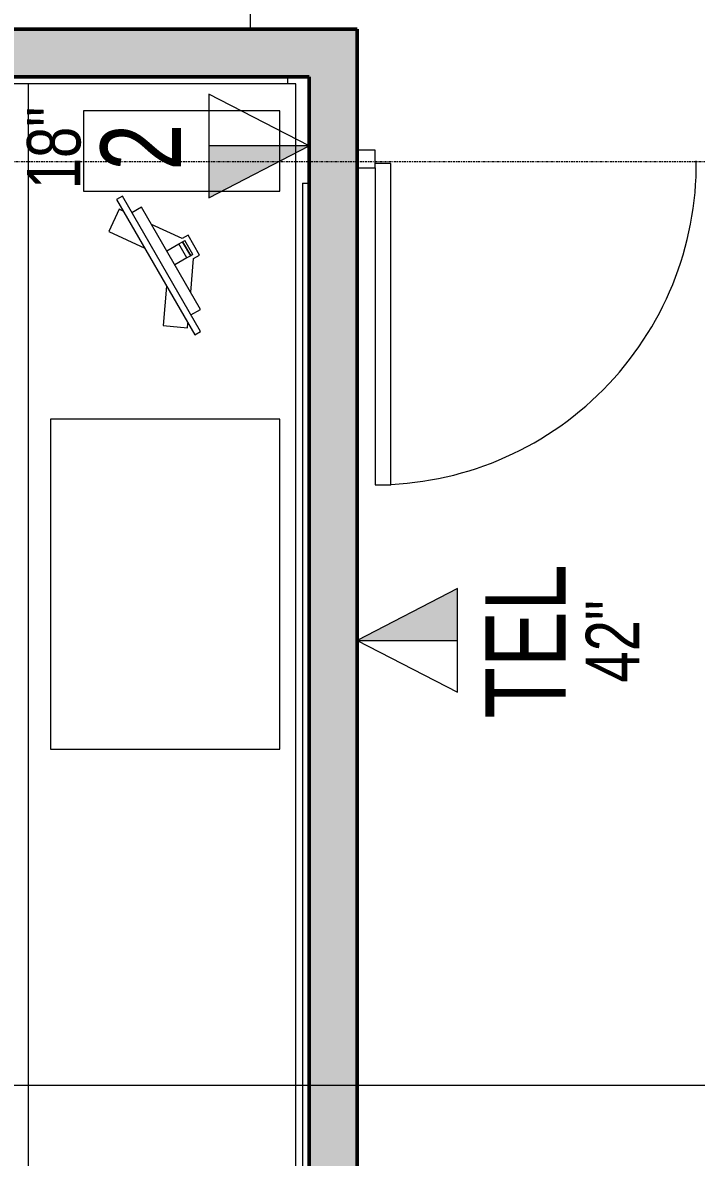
# Model space of a CAD drawing. Header units: inches. Extents: x -1106 to 1409, y -1111 to 918.
# Drawn here: x 684.7 to 760.1, y 411 to 538.1 of the extents above; entities that cross this region are included whole.
import ezdxf

# ---------------------------------------------------------------- set-up
doc = ezdxf.new("R2010")
doc.units = ezdxf.units.IN
doc.header["$MEASUREMENT"] = 0
doc.linetypes.add('Grid Line 1_4_', pattern=[0.4375, 0.25, -0.0625, 0.0625, -0.0625])
for name, color, linetype, lineweight in [('A-ANNO-NOTE', 131, 'Continuous', 9), ('A-AREA-IDEN', 2, 'Continuous', 9), ('A-DOOR', 31, 'Continuous', 13), ('A-FLOR-LEVL', 51, 'Continuous', 9), ('A-GLAZ-CWMG', 51, 'Continuous', 9), ('A-WALL-PATT', 111, 'Continuous', 13), ('I-WALL', 2, 'Continuous', 13), ('Q-CASE', 31, 'Continuous', 9), ('Q-SPCQ', 91, 'Continuous', 13), ('S-GRID', 1, 'Continuous', 9)]:
    doc.layers.add(name, color=color, linetype=linetype, lineweight=lineweight)
doc.styles.add('Arial_1', font='arial.ttf', dxfattribs={"width": 0.75, "height": 9})
doc.styles.add('Arial_2', font='arial.ttf', dxfattribs={"width": 0.75, "height": 6})

# ---------------------------------------------------------------- blocks, each defined once
blk = doc.blocks.new('Curtain Wall-Store Front-Sgl w swing _ Bar - Elev_ Lobby-3130013-7TH FLOOR TELECOM UNDERFLOOR ROUTING PLAN')
at = {"layer": 'A-DOOR', "color": 133, "lineweight": 20}
for p, q in [((-16.25, -0.5), (-18, -0.5)), ((-18, -1), (-18, -36.5)), ((-16.25, -36.5), (-16.25, -0.5)), ((-18, -36.5), (-16.25, -36.5))]:
    blk.add_line(p, q, dxfattribs=at)
at = {"layer": 'A-DOOR', "color": 53, "lineweight": 9}
blk.add_arc((-18, -0.5), 36, 270, 0.5, dxfattribs=at)
blk = doc.blocks.new('Rectangular Mullion - 2_ x 2_ Office Front-1496762-7TH FLOOR TELECOM UNDERFLOOR ROUTING PLAN')
at = {"layer": 'A-GLAZ-CWMG', "color": 133, "lineweight": 20}
for p, q in [((0, 1), (-2, 1)), ((-2, 1), (-2, -1)), ((0, -1), (0, 1)), ((-2, -1), (0, -1))]:
    blk.add_line(p, q, dxfattribs=at)
blk = doc.blocks.new('Counter Top wo Backsplash - 30_ Depth Desk 3__ Thickness-4590493-7TH FLOOR TELECOM UNDERFLOOR ROUTING PLAN')
at = {"layer": 'Q-CASE'}
for p, q in [((239.3, 0), (-47.26, 0)), ((-47.26, 0), (-47.26, -30)), ((-47.26, -30), (239.3, -30))]:
    blk.add_line(p, q, dxfattribs=at)
blk = doc.blocks.new('Light Table - Color Room - Viewing Booth-4158693-7TH FLOOR TELECOM UNDERFLOOR ROUTING PLAN')
at = {"layer": 'Q-SPCQ', "color": 53, "lineweight": 9}
for p, q in [((18.5, 12.2), (-18.5, 12.2)), ((-18.5, 12.2), (-18.5, -13.5)), ((18.5, -13.5), (18.5, 12.2)), ((-18.5, -13.5), (18.5, -13.5))]:
    blk.add_line(p, q, dxfattribs=at)
blk = doc.blocks.new('Spec _Color Rooms_ - Spec _Color Rooms_-3252224-7TH FLOOR TELECOM UNDERFLOOR ROUTING PLAN')
at = {"layer": 'Q-SPCQ', "color": 53, "lineweight": 9}
for p, q in [((4.5, 11), (-4.5, 11)), ((-4.5, 11), (-4.5, -11)), ((4.5, -11), (4.5, 11)), ((-4.5, -11), (4.5, -11))]:
    blk.add_line(p, q, dxfattribs=at)
blk = doc.blocks.new('Computer Monitor - Dell - Computer Monitor - Dell-3232638-7TH FLOOR TELECOM UNDERFLOOR ROUTING PLAN')
at = {"layer": 'Q-SPCQ', "color": 53, "lineweight": 9}
for p, q in [((-1.29, 1.63), (-4.39, -0.54)), ((1.29, 2.41), (-1.29, 2.41)), ((-1.29, 2.41), (-1.29, 1.63)), ((-0.96, 1.51), (-0.96, 1.8)), ((0.85, 1.8), (-0.96, 1.8)), ((-0.96, 1.01), (-0.96, 1.51)), ((-0.96, 1.51), (0.85, 1.51)), ((0.85, 1.51), (-0.96, 1.51)), ((0.85, 1.8), (0.85, 1.51)), ((0.85, 1.51), (0.85, 1.01)), ((1.29, 1.63), (1.29, 2.41)), ((4.39, -0.54), (1.29, 1.63)), ((-0.96, -0.54), (-0.96, 1.01)), ((0.85, 1.01), (-0.96, 1.01)), ((0.85, 1.01), (0.85, -0.54)), ((6.61, -0.54), (-6.61, -0.54)), ((-6.61, -0.54), (-6.61, -1.79)), ((6.61, -1.79), (6.61, -0.54)), ((8.75, -1.79), (-8.75, -1.79)), ((-8.75, -1.79), (-8.75, -2.54)), ((-8.75, -2.54), (8.75, -2.54)), ((-7.25, -2.54), (-7.66, -2.83)), ((-6.08, -5.08), (-2.45, -2.54)), ((2.45, -2.54), (6.08, -5.08)), ((7.66, -2.83), (7.25, -2.54)), ((8.75, -2.54), (8.75, -1.79)), ((-7.66, -2.83), (-6.08, -5.08)), ((6.08, -5.08), (7.66, -2.83))]:
    blk.add_line(p, q, dxfattribs=at)
blk = doc.blocks.new('18433_1 - AEO NY - CENTRAL_rvt-1-7TH FLOOR TELECOM UNDERFLOOR ROUTING PLAN')
at = {"layer": 'A-WALL-PATT'}
for points in [[(716.77, 532.01), (716.77, 537.38), (615.18, 537.38), (615.18, 532.01), (638.36, 532.01)], [(716.77, 500.57), (722.15, 500.57), (722.15, 537.38), (716.77, 537.38), (716.77, 523.31)]]:
    blk.add_hatch(color=253, dxfattribs=at).paths.add_polyline_path(points, flags=0)
at = {"layer": 'A-WALL-PATT', "lineweight": 5}
blk.add_hatch(color=9, dxfattribs=at).paths.add_polyline_path([(716.77, 23.63), (722.15, 23.63), (722.15, 500.57), (716.77, 500.57), (716.77, 29.01)], flags=0)
at = {"layer": 'A-FLOR-LEVL', "color": 53}
blk.add_line((710.15, 615.01), (710.15, 537.38), dxfattribs=at)
at = {"layer": 'A-WALL-PATT', "lineweight": 9}
for p, q in [((714.34, 532.01), (714.34, 531.26)), ((685.27, 531.26), (624.9, 531.26)), ((716.02, 520.13), (716.77, 520.13)), ((716.02, 520.13), (716.02, 245.44))]:
    blk.add_line(p, q, dxfattribs=at)
at = {"layer": 'I-WALL', "color": 213, "lineweight": 50}
for p, q in [((716.77, 537.38), (615.18, 537.38)), ((722.15, 537.38), (716.77, 537.38)), ((722.15, 500.57), (722.15, 537.38)), ((624.9, 532.01), (716.77, 532.01)), ((716.77, 532.01), (716.77, 500.57)), ((716.77, 500.57), (716.77, 244.69)), ((722.15, 386.72), (722.15, 500.57))]:
    blk.add_line(p, q, dxfattribs=at)
at = {"layer": 'S-GRID', "linetype": 'Grid Line 1_4_'}
blk.add_line((965.79, 522.51), (-931.82, 522.51), dxfattribs=at)
at = {"color": 53, "lineweight": 9}
for name, p, rotation in [('Counter Top wo Backsplash - 30_ Depth Desk 3__ Thickness-4590493-7TH FLOOR TELECOM UNDERFLOOR ROUTING PLAN', (715.27, 483.99), 269.9999999999997), ('Spec _Color Rooms_ - Spec _Color Rooms_-3252224-7TH FLOOR TELECOM UNDERFLOOR ROUTING PLAN', (702.47, 523.71), 270.0000000000002), ('Rectangular Mullion - 2_ x 2_ Office Front-1496762-7TH FLOOR TELECOM UNDERFLOOR ROUTING PLAN', (722.15, 522.82), 180), ('Computer Monitor - Dell - Computer Monitor - Dell-3232638-7TH FLOOR TELECOM UNDERFLOOR ROUTING PLAN', (701.76, 511.97), 299.9999999999999), ('Light Table - Color Room - Viewing Booth-4158693-7TH FLOOR TELECOM UNDERFLOOR ROUTING PLAN', (701.27, 475.19), 269.9999999999997)]:
    blk.add_blockref(name, p, dxfattribs=dict(at, rotation=rotation))
blk.add_blockref('Curtain Wall-Store Front-Sgl w swing _ Bar - Elev_ Lobby-3130013-7TH FLOOR TELECOM UNDERFLOOR ROUTING PLAN', (742.15, 522.82), dxfattribs=at)

msp = doc.modelspace()

# ---------------------------------------------------------------- block references
at = {"lineweight": 5}
msp.add_blockref('18433_1 - AEO NY - CENTRAL_rvt-1-7TH FLOOR TELECOM UNDERFLOOR ROUTING PLAN', (0, 0), dxfattribs=at)

# ---------------------------------------------------------------- next in the draw order: hatches: boundary and pattern name
at = {"layer": 'A-ANNO-NOTE'}
for points in [[(705.52, 518.48), (716.77, 524.29), (705.52, 524.29), (705.52, 523.31)], [(728.58, 468.88), (733.4, 468.88), (733.4, 474.69), (722.15, 468.88)]]:
    msp.add_hatch(color=256, dxfattribs=at).paths.add_polyline_path(points, flags=0)

# ---------------------------------------------------------------- next in the draw order: linework, layer by layer
at = {"layer": 'A-ANNO-NOTE', "lineweight": 20}
for p, q in [((705.52, 530.1), (705.52, 518.48)), ((716.77, 524.29), (705.52, 530.1)), ((705.52, 518.48), (716.77, 524.29)), ((733.4, 474.69), (722.15, 468.88)), ((733.4, 463.08), (733.4, 474.69)), ((722.15, 468.88), (733.4, 463.08))]:
    msp.add_line(p, q, dxfattribs=at)
at = {"layer": 'A-ANNO-NOTE'}
for p, q in [((716.77, 524.29), (705.52, 524.29)), ((705.52, 524.29), (705.52, 518.48)), ((705.52, 518.48), (716.77, 524.29)), ((733.4, 474.69), (722.15, 468.88)), ((733.4, 468.88), (733.4, 474.69)), ((722.15, 468.88), (733.4, 468.88))]:
    msp.add_line(p, q, dxfattribs=at)
at = {"layer": 'A-AREA-IDEN'}
msp.add_line((634.22, 419.06), (983.63, 419.06), dxfattribs=at)

# ---------------------------------------------------------------- next in the draw order: texts
at = {"layer": 'A-ANNO-NOTE', "attachment_point": 1, "rotation": 90}
for s, insert, char_height, width, style in [('18"', (685.14, 519.44), 6, 11.3625, 'Arial_2'), ('2', (693.39, 521.51), 9, 6.363, 'Arial_1'), ('TEL', (736.51, 460.13), 9, 21.1343, 'Arial_1'), ('42"', (747.76, 464.17), 6, 11.3625, 'Arial_2')]:
    msp.add_mtext(s, dxfattribs=dict(at, insert=insert, char_height=char_height, width=width, style=style))

doc.saveas('drawing.dxf')
